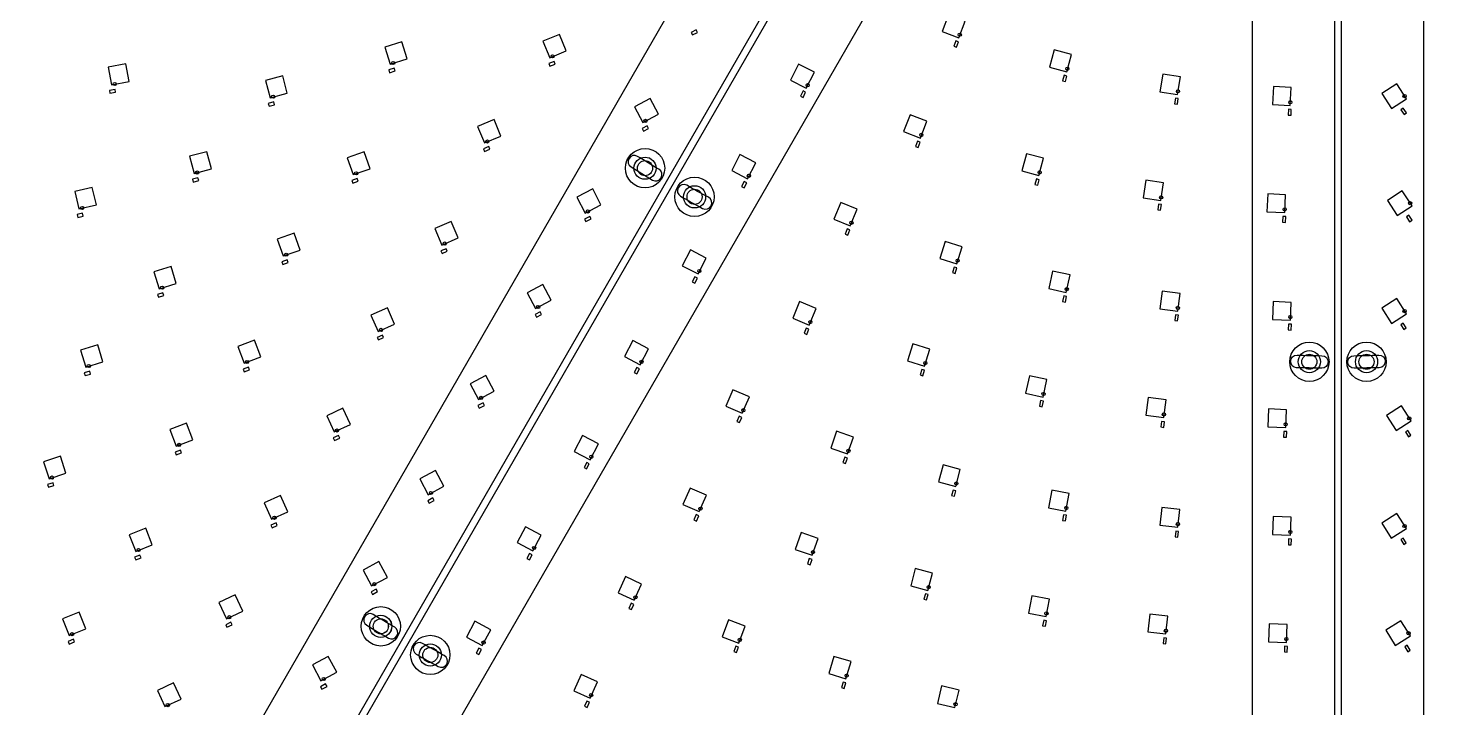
# Model space of a CAD drawing. Header units: millimetres. Extents: x -55 to 1655, y -1555 to 155.
# Drawn here: x 433.5 to 826.3, y -1170.7 to -980.7 of the extents above; entities that cross this region are included whole.
import ezdxf

# ---------------------------------------------------------------- set-up
doc = ezdxf.new("R2010")
doc.units = ezdxf.units.MM
doc.header["$MEASUREMENT"] = 0
doc.layers.add('Layer 1', color=7, linetype='Continuous', lineweight=0)
doc.layers.add('SUN-OUTLINE', color=2, linetype='Continuous')
doc.layers.add('SUN-STANDOFF', color=1, linetype='Continuous')

msp = doc.modelspace()

# ---------------------------------------------------------------- linework, layer by layer
at = {"layer": 'Layer 1', "color": 2, "lineweight": 25, "true_color": 0xf7ec13}
for p, q in [((686.1, -895.35), (462.1, -1283.33)), ((463.83, -1284.33), (687.83, -896.35)), ((798.96, -926.13), (798.96, -1374.13)), ((800.96, -1374.13), (800.96, -926.13))]:
    msp.add_line(p, q, dxfattribs=at)
at = {"layer": 'Layer 1', "color": 175, "lineweight": 25, "true_color": 0x3953a4}
for points in [[(713.42, -898.02), (393.15, -1452.74), (351.59, -1428.74), (671.86, -874.02)], [(775.97, -914.78), (775.97, -1555.31), (823.96, -1555.31), (823.96, -914.78)]]:
    msp.add_lwpolyline(points, dxfattribs=at)
at = {"layer": 'Layer 1', "color": 18, "lineweight": 25, "true_color": 0x000000}
for points in [[(689.22, -981.64), (693.89, -983.43), (695.68, -978.76), (691.02, -976.97)], [(533.35, -986.03), (534.85, -990.8), (539.62, -989.3), (538.12, -984.53)], [(577.54, -984.38), (579.46, -989), (584.08, -987.09), (582.16, -982.47)], [(719.26, -991.67), (724.09, -992.97), (725.38, -988.14), (720.55, -986.84)], [(455.96, -991.67), (456.89, -996.58), (461.8, -995.65), (460.87, -990.74)], [(646.78, -995.25), (651.24, -997.52), (653.51, -993.07), (649.05, -990.8)], [(750.17, -998.51), (755.11, -999.3), (755.89, -994.36), (750.96, -993.57)], [(499.92, -995.35), (501.21, -1000.17), (506.04, -998.88), (504.75, -994.05)], [(781.64, -1002.08), (786.63, -1002.34), (786.89, -997.35), (781.9, -997.09)], [(814.93, -1003.18), (819.12, -1000.45), (816.4, -996.26), (812.21, -998.98)], [(603.16, -1002.69), (605.47, -1007.12), (609.91, -1004.81), (607.6, -1000.38)], [(678.47, -1009.65), (683.14, -1011.44), (684.93, -1006.77), (680.26, -1004.98)], [(559.28, -1008.18), (561.19, -1012.8), (565.81, -1010.89), (563.9, -1006.27)], [(478.7, -1016.56), (480, -1021.39), (484.83, -1020.09), (483.53, -1015.26)], [(522.82, -1016.94), (524.47, -1021.66), (529.19, -1020.01), (527.54, -1015.29)], [(630.36, -1020.52), (634.8, -1022.82), (637.11, -1018.39), (632.67, -1016.08)], [(711.49, -1020.65), (716.32, -1021.95), (717.62, -1017.12), (712.79, -1015.82)], [(745.48, -1028.14), (750.42, -1028.93), (751.2, -1023.99), (746.26, -1023.21)], [(446.63, -1026.39), (447.76, -1031.25), (452.63, -1030.12), (451.5, -1025.25)], [(587.05, -1027.99), (589.35, -1032.42), (593.79, -1030.11), (591.48, -1025.68)], [(780.07, -1032.04), (785.06, -1032.3), (785.32, -1027.31), (780.33, -1027.05)], [(816.5, -1033.13), (820.69, -1030.41), (817.97, -1026.22), (813.78, -1028.94)], [(658.93, -1034.08), (663.55, -1035.99), (665.46, -1031.37), (660.85, -1029.46)], [(547.27, -1036.77), (549.27, -1041.35), (553.85, -1039.35), (551.85, -1034.77)], [(503.25, -1039.68), (504.9, -1044.4), (509.62, -1042.75), (507.97, -1038.03)], [(688.57, -1045.1), (693.34, -1046.6), (694.85, -1041.83), (690.08, -1040.33)], [(616.51, -1047.13), (620.95, -1049.43), (623.25, -1045), (618.82, -1042.69)], [(468.72, -1048.8), (470.17, -1053.58), (474.96, -1052.13), (473.51, -1047.34)], [(573.13, -1054.71), (575.47, -1059.13), (579.89, -1056.79), (577.55, -1052.37)], [(719.06, -1053.49), (723.95, -1054.58), (725.03, -1049.7), (720.15, -1048.61)], [(750.17, -1059.2), (755.13, -1059.85), (755.78, -1054.9), (750.82, -1054.24)], [(814.9, -1063.24), (819.12, -1060.55), (816.43, -1056.33), (812.22, -1059.02)], [(529.45, -1060.91), (531.45, -1065.49), (536.04, -1063.49), (534.04, -1058.91)], [(647.45, -1061.79), (652.07, -1063.71), (653.98, -1059.09), (649.36, -1057.17)], [(781.65, -1062.17), (786.65, -1062.39), (786.87, -1057.4), (781.87, -1057.18)], [(492.24, -1069.71), (494, -1074.39), (498.68, -1072.63), (496.91, -1067.95)], [(600.33, -1072.5), (604.75, -1074.84), (607.09, -1070.41), (602.67, -1068.08)], [(448.21, -1070.69), (449.67, -1075.48), (454.45, -1074.03), (453, -1069.24)], [(679.55, -1073.71), (684.32, -1075.21), (685.83, -1070.45), (681.06, -1068.94)], [(557.17, -1080.11), (559.51, -1084.53), (563.93, -1082.2), (561.59, -1077.78)], [(712.57, -1082.78), (717.45, -1083.87), (718.53, -1078.98), (713.65, -1077.9)], [(628.72, -1086.38), (633.3, -1088.38), (635.3, -1083.79), (630.72, -1081.79)], [(517.07, -1089.05), (519.13, -1093.6), (523.68, -1091.54), (521.62, -1086.99)], [(746.25, -1088.94), (751.21, -1089.6), (751.86, -1084.64), (746.91, -1083.99)], [(780.35, -1092.15), (785.34, -1092.36), (785.56, -1087.37), (780.56, -1087.15)], [(816.21, -1093.21), (820.43, -1090.52), (817.74, -1086.31), (813.52, -1088.99)], [(473.2, -1092.9), (474.96, -1097.58), (479.64, -1095.82), (477.88, -1091.14)], [(586.31, -1099.02), (590.74, -1101.36), (593.07, -1096.94), (588.65, -1094.6)], [(658.06, -1098.09), (662.78, -1099.74), (664.43, -1095.03), (659.71, -1093.37)], [(437.82, -1101.94), (439.39, -1106.68), (444.13, -1105.11), (442.56, -1100.36)], [(688.2, -1107.58), (693.03, -1108.88), (694.32, -1104.05), (689.49, -1102.76)], [(543.11, -1106.72), (545.47, -1111.13), (549.87, -1108.77), (547.52, -1104.36)], [(499.59, -1113.43), (501.66, -1117.99), (506.21, -1115.93), (504.15, -1111.37)], [(616.72, -1113.87), (621.3, -1115.87), (623.3, -1111.29), (618.72, -1109.29)], [(718.96, -1114.8), (723.87, -1115.73), (724.8, -1110.81), (719.89, -1109.89)], [(750.17, -1119.69), (755.14, -1120.25), (755.7, -1115.28), (750.73, -1114.72)], [(781.67, -1122.24), (786.66, -1122.43), (786.85, -1117.43), (781.86, -1117.24)], [(814.88, -1123.28), (819.12, -1120.62), (816.46, -1116.39), (812.22, -1119.05)], [(461.79, -1122.31), (463.64, -1126.96), (468.28, -1125.11), (466.44, -1120.47)], [(570.31, -1124.48), (574.72, -1126.83), (577.08, -1122.42), (572.67, -1120.07)], [(648.15, -1126.41), (652.87, -1128.06), (654.52, -1123.34), (649.8, -1121.69)], [(527.27, -1132.2), (529.62, -1136.6), (534.03, -1134.25), (531.68, -1129.84)], [(598.56, -1138.59), (603.11, -1140.65), (605.17, -1136.1), (600.62, -1134.03)], [(680.43, -1136.56), (685.26, -1137.86), (686.56, -1133.03), (681.73, -1131.73)], [(486.91, -1141.26), (489.02, -1145.79), (493.56, -1143.68), (491.44, -1139.15)], [(713.38, -1144.27), (718.3, -1145.2), (719.23, -1140.29), (714.31, -1139.36)], [(443.18, -1145.84), (445.03, -1150.49), (449.68, -1148.65), (447.83, -1144)], [(556.17, -1150.93), (560.58, -1153.29), (562.94, -1148.88), (558.53, -1146.52)], [(627.66, -1150.82), (632.34, -1152.58), (634.1, -1147.9), (629.43, -1146.14)], [(746.82, -1149.5), (751.78, -1150.06), (752.34, -1145.09), (747.38, -1144.53)], [(816, -1153.26), (820.24, -1150.6), (817.58, -1146.37), (813.34, -1149.03)], [(780.55, -1152.22), (785.54, -1152.41), (785.73, -1147.41), (780.73, -1147.22)], [(513.09, -1158.72), (515.46, -1163.12), (519.86, -1160.75), (517.49, -1156.34)], [(657.51, -1161.13), (662.29, -1162.58), (663.75, -1157.79), (658.96, -1156.34)], [(586.17, -1165.91), (590.73, -1167.98), (592.79, -1163.42), (588.24, -1161.36)], [(469.7, -1165.84), (471.82, -1170.37), (476.35, -1168.25), (474.23, -1163.72)], [(687.97, -1169.46), (692.83, -1170.59), (693.97, -1165.72), (689.1, -1164.59)]]:
    msp.add_lwpolyline(points, close=True, dxfattribs=at)
at = {"layer": 'Layer 1', "color": 30, "lineweight": 25, "true_color": 0xf57f20}
for points in [[(619.36, -982.63), (620.79, -981.91), (620.42, -981.19), (619, -981.92)], [(693.25, -986.08), (693.82, -984.58), (693.08, -984.3), (692.5, -985.79)], [(534.68, -993.19), (536.2, -992.71), (535.96, -991.94), (534.43, -992.42)], [(579.49, -991.39), (580.97, -990.78), (580.66, -990.04), (579.18, -990.65)], [(723.73, -995.67), (724.14, -994.12), (723.37, -993.91), (722.95, -995.46)], [(456.43, -998.93), (458, -998.63), (457.85, -997.84), (456.28, -998.14)], [(500.93, -1002.55), (502.48, -1002.14), (502.27, -1001.36), (500.72, -1001.78)], [(650.33, -1000.09), (651.05, -998.66), (650.34, -998.3), (649.61, -999.72)], [(755.04, -1002.02), (755.29, -1000.44), (754.5, -1000.31), (754.25, -1001.89)], [(786.84, -1005.06), (786.92, -1003.46), (786.12, -1003.42), (786.04, -1005.02)], [(819.11, -1004.44), (818.24, -1003.09), (817.57, -1003.53), (818.44, -1004.87)], [(605.71, -1009.5), (607.13, -1008.76), (606.76, -1008.05), (605.34, -1008.79)], [(682.5, -1014.09), (683.07, -1012.59), (682.33, -1012.31), (681.75, -1013.8)], [(561.23, -1015.19), (562.7, -1014.58), (562.4, -1013.84), (560.92, -1014.45)], [(479.72, -1023.76), (481.26, -1023.35), (481.06, -1022.58), (479.51, -1022.99)], [(524.37, -1024.05), (525.88, -1023.52), (525.61, -1022.77), (524.1, -1023.3)], [(633.86, -1025.38), (634.6, -1023.96), (633.89, -1023.59), (633.15, -1025.01)], [(715.96, -1024.64), (716.38, -1023.1), (715.6, -1022.89), (715.19, -1024.44)], [(447.4, -1033.62), (448.96, -1033.26), (448.78, -1032.48), (447.22, -1032.84)], [(750.34, -1031.65), (750.59, -1030.07), (749.8, -1029.94), (749.55, -1031.52)], [(589.59, -1034.8), (591.01, -1034.06), (590.64, -1033.35), (589.23, -1034.09)], [(785.27, -1035.02), (785.35, -1033.42), (784.55, -1033.38), (784.47, -1034.98)], [(820.68, -1034.39), (819.81, -1033.05), (819.14, -1033.49), (820.01, -1034.83)], [(662.84, -1038.62), (663.45, -1037.14), (662.71, -1036.84), (662.1, -1038.31)], [(549.34, -1043.74), (550.81, -1043.1), (550.49, -1042.37), (549.02, -1043.01)], [(504.8, -1046.79), (506.31, -1046.26), (506.04, -1045.51), (504.53, -1046.04)], [(692.86, -1049.28), (693.35, -1047.76), (692.58, -1047.52), (692.1, -1049.04)], [(620.01, -1051.99), (620.75, -1050.57), (620.04, -1050.2), (619.3, -1051.62)], [(469.97, -1055.96), (471.5, -1055.5), (471.27, -1054.73), (469.74, -1055.2)], [(723.7, -1057.29), (724.05, -1055.73), (723.27, -1055.55), (722.92, -1057.12)], [(575.72, -1061.51), (577.14, -1060.76), (576.76, -1060.05), (575.35, -1060.8)], [(755.12, -1062.58), (755.33, -1060.99), (754.54, -1060.89), (754.33, -1062.47)], [(786.88, -1065.1), (786.95, -1063.51), (786.15, -1063.47), (786.08, -1065.07)], [(819.07, -1064.53), (818.21, -1063.18), (817.54, -1063.61), (818.4, -1064.96)], [(531.53, -1067.88), (533, -1067.24), (532.68, -1066.51), (531.21, -1067.15)], [(651.36, -1066.34), (651.97, -1064.86), (651.23, -1064.55), (650.62, -1066.03)], [(493.95, -1076.78), (495.45, -1076.22), (495.17, -1075.47), (493.67, -1076.04)], [(603.8, -1077.39), (604.55, -1075.97), (603.84, -1075.6), (603.09, -1077.01)], [(449.46, -1077.86), (450.99, -1077.4), (450.76, -1076.63), (449.23, -1077.09)], [(683.84, -1077.89), (684.32, -1076.37), (683.56, -1076.13), (683.08, -1077.65)], [(559.76, -1086.91), (561.18, -1086.16), (560.8, -1085.46), (559.39, -1086.2)], [(717.21, -1086.58), (717.56, -1085.02), (716.78, -1084.84), (716.43, -1086.4)], [(632.54, -1090.99), (633.18, -1089.52), (632.45, -1089.2), (631.81, -1090.67)], [(751.21, -1092.32), (751.41, -1090.73), (750.62, -1090.63), (750.41, -1092.21)], [(519.24, -1095.99), (520.7, -1095.33), (520.37, -1094.6), (518.91, -1095.26)], [(785.57, -1095.08), (785.64, -1093.48), (784.84, -1093.44), (784.77, -1095.04)], [(820.38, -1094.51), (819.52, -1093.16), (818.85, -1093.59), (819.71, -1094.94)], [(474.92, -1099.98), (476.42, -1099.41), (476.13, -1098.66), (474.64, -1099.23)], [(589.78, -1103.91), (590.53, -1102.49), (589.82, -1102.12), (589.08, -1103.54)], [(662.22, -1102.41), (662.75, -1100.9), (661.99, -1100.63), (661.46, -1102.14)], [(439.25, -1109.07), (440.76, -1108.57), (440.51, -1107.81), (438.99, -1108.31)], [(692.67, -1111.58), (693.08, -1110.03), (692.31, -1109.83), (691.89, -1111.37)], [(545.73, -1113.51), (547.14, -1112.75), (546.77, -1112.05), (545.35, -1112.8)], [(501.77, -1120.38), (503.22, -1119.72), (502.89, -1118.99), (501.44, -1119.65)], [(620.55, -1118.49), (621.19, -1117.02), (620.45, -1116.7), (619.81, -1118.17)], [(723.71, -1118.45), (724.01, -1116.87), (723.23, -1116.72), (722.93, -1118.3)], [(755.19, -1122.97), (755.37, -1121.38), (754.57, -1121.29), (754.39, -1122.88)], [(786.91, -1125.14), (786.97, -1123.54), (786.17, -1123.51), (786.11, -1125.11)], [(819.05, -1124.6), (818.19, -1123.25), (817.52, -1123.68), (818.37, -1125.03)], [(463.63, -1129.35), (465.12, -1128.76), (464.83, -1128.02), (463.34, -1128.61)], [(573.76, -1129.38), (574.51, -1127.97), (573.8, -1127.59), (573.05, -1129)], [(652.31, -1130.73), (652.84, -1129.22), (652.08, -1128.95), (651.56, -1130.46)], [(529.89, -1138.98), (531.3, -1138.23), (530.92, -1137.52), (529.51, -1138.28)], [(684.9, -1140.56), (685.32, -1139.01), (684.54, -1138.8), (684.13, -1140.35)], [(602.31, -1143.26), (602.98, -1141.8), (602.25, -1141.47), (601.59, -1142.93)], [(718.14, -1147.92), (718.44, -1146.35), (717.65, -1146.2), (717.35, -1147.77)], [(489.16, -1148.18), (490.61, -1147.5), (490.27, -1146.78), (488.82, -1147.46)], [(445.03, -1152.88), (446.51, -1152.29), (446.22, -1151.55), (444.73, -1152.14)], [(559.61, -1155.84), (560.37, -1154.43), (559.66, -1154.05), (558.91, -1155.46)], [(631.72, -1155.23), (632.28, -1153.74), (631.53, -1153.45), (630.97, -1154.95)], [(751.83, -1152.79), (752.01, -1151.2), (751.21, -1151.11), (751.04, -1152.7)], [(785.79, -1155.12), (785.85, -1153.52), (785.05, -1153.49), (784.99, -1155.09)], [(820.17, -1154.58), (819.32, -1153.23), (818.64, -1153.65), (819.49, -1155.01)], [(515.74, -1165.49), (517.15, -1164.73), (516.77, -1164.03), (515.36, -1164.79)], [(661.85, -1165.26), (662.31, -1163.73), (661.54, -1163.5), (661.08, -1165.03)], [(589.93, -1170.58), (590.59, -1169.12), (589.87, -1168.79), (589.2, -1170.25)]]:
    msp.add_lwpolyline(points, close=True, dxfattribs=at)
at = {"layer": 'Layer 1', "color": 2, "lineweight": 25, "true_color": 0xf7ec13}
for radius in [848, 675]:
    msp.add_circle((799.96, -700.13), radius, dxfattribs=at)
at = {"layer": 'Layer 1', "color": 18, "lineweight": 25, "true_color": 0x000000}
for centre in [(694.17, -982.57), (580.27, -988.61), (535.69, -990.48), (724.27, -992.09), (457.76, -996.36), (651.6, -996.7), (502.07, -999.89), (755.2, -998.4), (786.63, -1001.44), (818.59, -999.72), (606.25, -1006.66), (562.01, -1012.41), (683.42, -1010.58), (480.85, -1021.11), (525.3, -1021.32), (716.51, -1021.06), (635.17, -1022), (750.51, -1028.03), (448.63, -1031), (590.13, -1031.96), (785.06, -1031.4), (820.16, -1029.68), (663.85, -1035.14), (550.07, -1040.94), (505.73, -1044.06), (621.32, -1048.61), (693.57, -1045.73), (471.02, -1053.27), (724.09, -1053.69), (576.24, -1058.67), (755.19, -1058.95), (818.59, -1059.82), (652.37, -1062.86), (786.64, -1061.49), (532.26, -1065.08), (450.51, -1075.17), (494.82, -1074.03), (605.13, -1074.02), (684.54, -1074.34), (560.28, -1084.07), (717.6, -1082.98), (633.62, -1087.53), (751.28, -1088.7), (785.33, -1091.46), (819.9, -1089.79), (519.93, -1093.19), (475.79, -1097.22), (663.03, -1098.88), (591.11, -1100.54), (440.23, -1106.35), (546.24, -1110.66), (693.21, -1108), (621.62, -1115.03), (723.99, -1114.83), (502.45, -1117.57), (755.19, -1119.35), (786.65, -1121.53), (818.59, -1119.89), (464.45, -1126.58), (575.1, -1126.02), (653.12, -1127.2), (530.39, -1136.14), (685.45, -1136.97), (603.44, -1139.81), (489.82, -1145.37), (718.41, -1144.31), (445.85, -1150.11), (751.84, -1149.16), (819.72, -1149.86), (560.96, -1152.47), (632.61, -1151.72), (785.53, -1151.5), (516.23, -1162.65), (662.51, -1161.7), (472.61, -1169.94), (591.05, -1167.14), (692.99, -1169.7)]:
    msp.add_circle(centre, 0.45, dxfattribs=at)
at = {"layer": 'Layer 1', "color": 240, "lineweight": 25, "true_color": 0xed2024}
for centre, radius in [((606.12, -1019.88), 5.5), ((606.12, -1019.88), 3.1), ((606.12, -1019.88), 2.11), ((619.97, -1027.88), 5.5), ((619.97, -1027.88), 3.1), ((619.97, -1027.88), 2.11), ((791.96, -1073.97), 5.5), ((791.96, -1073.97), 3.1), ((791.96, -1073.97), 2.11), ((807.96, -1073.97), 5.5), ((807.96, -1073.97), 3.1), ((807.96, -1073.97), 2.11), ((532.2, -1147.92), 5.5), ((532.2, -1147.92), 3.1), ((532.2, -1147.92), 2.11), ((546.05, -1155.92), 5.5), ((546.05, -1155.92), 3.1), ((546.05, -1155.92), 2.11)]:
    msp.add_circle(centre, radius, dxfattribs=at)
at = {"layer": 'Layer 1', "color": 175, "lineweight": 25, "true_color": 0x3953a4}
for points, knots in [([(604.05, -1016.57), (603.23, -1016.06), (602.15, -1016.31), (601.64, -1017.13), (601.14, -1017.96), (601.39, -1019.03), (602.21, -1019.54), (602.21, -1019.54), (602.21, -1019.54), (602.21, -1019.54)], [0, 0, 0, 0, 1, 1, 1, 2, 2, 2, 3, 3, 3, 3]), ([(608.22, -1023.19), (609.06, -1023.68), (610.13, -1023.41), (610.62, -1022.58), (611.12, -1021.75), (610.84, -1020.67), (610.01, -1020.18)], [0, 0, 0, 0, 1, 1, 1, 2, 2, 2, 2]), ([(617.77, -1024.66), (616.93, -1024.19), (615.86, -1024.48), (615.39, -1025.33), (614.91, -1026.17), (615.21, -1027.24), (616.06, -1027.71), (616.06, -1027.71), (616.06, -1027.71), (616.06, -1027.71)], [0, 0, 0, 0, 1, 1, 1, 2, 2, 2, 3, 3, 3, 3]), ([(622.22, -1031.1), (623.07, -1031.55), (624.13, -1031.23), (624.59, -1030.38), (625.05, -1029.53), (624.73, -1028.47), (623.88, -1028.01)], [0, 0, 0, 0, 1, 1, 1, 2, 2, 2, 2]), ([(788.41, -1075.63), (787.45, -1075.6), (786.69, -1074.79), (786.72, -1073.82), (786.75, -1072.86), (787.55, -1072.1), (788.52, -1072.13)], [0, 0, 0, 0, 1, 1, 1, 2, 2, 2, 2]), ([(811.41, -1072.13), (811.41, -1072.13), (811.41, -1072.13), (811.41, -1072.13), (812.37, -1072.1), (813.18, -1072.86), (813.21, -1073.82), (813.24, -1074.79), (812.48, -1075.6), (811.52, -1075.63)], [0, 0, 0, 0, 1, 1, 1, 2, 2, 2, 3, 3, 3, 3]), ([(795.48, -1072.28), (795.48, -1072.28), (795.48, -1072.28), (795.48, -1072.28), (796.45, -1072.29), (797.22, -1073.08), (797.21, -1074.05), (797.2, -1075.01), (796.41, -1075.79), (795.44, -1075.78)], [0, 0, 0, 0, 1, 1, 1, 2, 2, 2, 3, 3, 3, 3]), ([(804.49, -1075.78), (803.52, -1075.79), (802.73, -1075.01), (802.71, -1074.05), (802.7, -1073.08), (803.48, -1072.29), (804.44, -1072.28)], [0, 0, 0, 0, 1, 1, 1, 2, 2, 2, 2]), ([(530.11, -1144.61), (529.28, -1144.11), (528.2, -1144.38), (527.7, -1145.2), (527.2, -1146.03), (527.46, -1147.1), (528.29, -1147.61), (528.29, -1147.61), (528.29, -1147.61), (528.29, -1147.61)], [0, 0, 0, 0, 1, 1, 1, 2, 2, 2, 3, 3, 3, 3]), ([(534.32, -1151.21), (535.15, -1151.7), (536.22, -1151.42), (536.71, -1150.59), (537.2, -1149.76), (536.93, -1148.69), (536.09, -1148.19), (536.09, -1148.19), (536.09, -1148.19), (536.09, -1148.19)], [0, 0, 0, 0, 1, 1, 1, 2, 2, 2, 3, 3, 3, 3]), ([(543.86, -1152.68), (543.02, -1152.2), (541.95, -1152.5), (541.48, -1153.34), (541, -1154.18), (541.3, -1155.25), (542.14, -1155.73), (542.14, -1155.73), (542.14, -1155.73), (542.14, -1155.73)], [0, 0, 0, 0, 1, 1, 1, 2, 2, 2, 3, 3, 3, 3]), ([(548.27, -1159.14), (549.12, -1159.61), (550.19, -1159.3), (550.65, -1158.45), (551.11, -1157.6), (550.8, -1156.54), (549.96, -1156.08), (549.96, -1156.08), (549.96, -1156.08), (549.96, -1156.08)], [0, 0, 0, 0, 1, 1, 1, 2, 2, 2, 3, 3, 3, 3])]:
    msp.add_open_spline(points, degree=3, knots=knots, dxfattribs=at)
for points in [[(610.01, -1020.18), (608.01, -1018.99), (606.03, -1017.79), (604.05, -1016.57)], [(602.21, -1019.54), (604.2, -1020.78), (606.21, -1021.99), (608.22, -1023.19)], [(623.88, -1028.01), (621.83, -1026.91), (619.79, -1025.8), (617.77, -1024.66)], [(616.06, -1027.71), (618.1, -1028.86), (620.16, -1029.99), (622.22, -1031.1)], [(788.52, -1072.13), (790.84, -1072.2), (793.16, -1072.25), (795.48, -1072.28)], [(804.44, -1072.28), (806.77, -1072.25), (809.09, -1072.2), (811.41, -1072.13)], [(795.44, -1075.78), (793.1, -1075.75), (790.75, -1075.7), (788.41, -1075.63)], [(811.52, -1075.63), (809.17, -1075.7), (806.83, -1075.75), (804.49, -1075.78)], [(536.09, -1148.19), (534.09, -1147.01), (532.09, -1145.82), (530.11, -1144.61)], [(528.29, -1147.61), (530.29, -1148.82), (532.3, -1150.02), (534.32, -1151.21)], [(549.96, -1156.08), (547.92, -1154.96), (545.89, -1153.83), (543.86, -1152.68)], [(542.14, -1155.73), (544.18, -1156.88), (546.22, -1158.02), (548.27, -1159.14)]]:
    msp.add_open_spline(points, degree=3, dxfattribs=at)
at = {"layer": 'Layer 1', "color": 2, "lineweight": 25, "true_color": 0xf7ec13}
for points in [[(215.03, -1038.99), (274.18, -1141.08), (359.01, -1225.92), (461.1, -1285.06)], [(216.76, -1037.99), (275.73, -1139.78), (360.31, -1224.36), (462.1, -1283.33)]]:
    msp.add_open_spline(points, degree=3, dxfattribs=at)
at = {"layer": 'SUN-OUTLINE'}
for p, q in [((686.1, -895.35), (462.09, -1283.33)), ((463.83, -1284.33), (687.83, -896.35)), ((798.96, -926.13), (798.96, -1374.13)), ((800.96, -1374.13), (800.96, -926.13))]:
    msp.add_line(p, q, dxfattribs=at)
for radius, start, end in [(676, 210.0848, 239.9152), (674, 210.085, 239.915)]:
    msp.add_arc((799.96, -700.13), radius, start, end, dxfattribs=at)
at = {"layer": 'SUN-STANDOFF'}
for centre, radius in [((606.11, -1019.88), 3.1), ((606.11, -1019.88), 2.11), ((619.97, -1027.88), 3.1), ((619.97, -1027.88), 2.11), ((791.96, -1073.97), 3.1), ((791.96, -1073.97), 2.11), ((807.96, -1073.97), 3.1), ((807.96, -1073.97), 2.11), ((532.19, -1147.92), 3.1), ((532.19, -1147.92), 2.11), ((546.05, -1155.92), 3.1), ((546.05, -1155.92), 2.11)]:
    msp.add_circle(centre, radius, dxfattribs=at)

doc.saveas('drawing.dxf')
